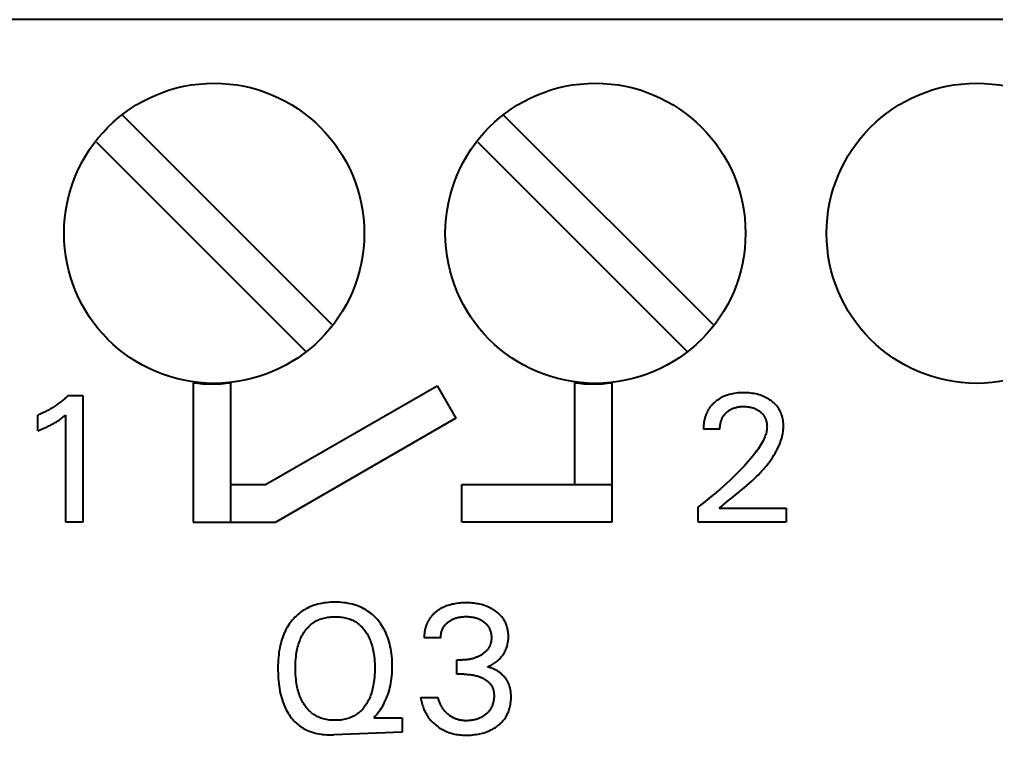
# Model space of a CAD drawing. Extents: x 0 to 420, y 0 to 297.
# Drawn here: x 145.85 to 158.85, y 155.84 to 165.61 of the extents above; entities that cross this region are included whole.
import ezdxf
from ezdxf.enums import TextEntityAlignment as Align

# ---------------------------------------------------------------- set-up
doc = ezdxf.new("R2010")
doc.units = 0
doc.header["$LTSCALE"] = 23.1
doc.layers.add('10000_FRONT', color=7, linetype='CONTINUOUS')
doc.layers.add('10100_DIM_FRONT', color=7, linetype='CONTINUOUS')
doc.dimstyles.get("Standard").update_dxf_attribs({"dimtxt": 2.5, "dimasz": 2.5, "dimexe": 1.25, "dimexo": 0.625, "dimtad": 1, "dimcen": 2.5, "dimazin": 3, "dimtfac": 1, "dimtmove": 0, "dimatfit": 3})

# ---------------------------------------------------------------- blocks, each defined once
blk = doc.blocks.new('*D0')
at = {"layer": '10100_DIM_FRONT', "color": 7, "linetype": 'CONTINUOUS'}
for p, q in [((134.592, 159.759), (134.592, 137.145)), ((178.892, 155.609), (178.892, 137.145)), ((134.592, 139.145), (156.742, 139.145)), ((178.892, 139.145), (156.742, 139.145))]:
    blk.add_line(p, q, dxfattribs=at)
for points in [[(138.092, 139.645), (134.592, 139.145), (138.092, 138.645)], [(175.392, 138.645), (178.892, 139.145), (175.392, 139.645)]]:
    blk.add_solid(points, dxfattribs=at)
blk.add_text('44.3', height=3.5, dxfattribs=at).set_placement((152.105, 140.02), (162.105, 140.02), align=Align.FIT)

msp = doc.modelspace()

# ---------------------------------------------------------------- linework, layer by layer
at = {"layer": '10000_FRONT', "color": 7, "linetype": 'CONTINUOUS'}
for p, q in [((177.892, 165.609), (144.392, 165.609)), ((150.009, 161.545), (147.224, 164.329)), ((155.089, 161.545), (152.304, 164.329)), ((146.874, 163.972), (149.659, 161.188)), ((151.954, 163.972), (154.739, 161.188)), ((148.162, 160.766), (148.162, 158.909)), ((148.662, 160.766), (148.662, 158.909)), ((149.128, 159.409), (151.412, 160.727)), ((151.412, 160.727), (151.662, 160.294)), ((153.242, 160.766), (153.242, 159.409)), ((153.742, 160.766), (153.742, 158.909)), ((146.499, 160.599), (146.487, 160.588)), ((146.499, 160.599), (146.692, 160.599)), ((146.692, 160.599), (146.692, 158.909)), ((155.284, 160.603), (155.263, 160.596)), ((155.305, 160.61), (155.284, 160.603)), ((155.327, 160.615), (155.305, 160.61)), ((155.349, 160.62), (155.327, 160.615)), ((155.373, 160.625), (155.349, 160.62)), ((155.397, 160.628), (155.373, 160.625)), ((155.422, 160.631), (155.397, 160.628)), ((155.446, 160.632), (155.422, 160.631)), ((155.471, 160.633), (155.446, 160.632)), ((155.495, 160.634), (155.471, 160.633)), ((155.519, 160.634), (155.495, 160.634)), ((155.543, 160.633), (155.519, 160.634)), ((155.567, 160.631), (155.543, 160.633)), ((155.591, 160.629), (155.567, 160.631)), ((155.615, 160.626), (155.591, 160.629)), ((155.638, 160.622), (155.615, 160.626)), ((155.659, 160.618), (155.638, 160.622)), ((155.681, 160.613), (155.659, 160.618)), ((155.701, 160.607), (155.681, 160.613)), ((155.722, 160.601), (155.701, 160.607)), ((155.742, 160.594), (155.722, 160.601)), ((146.348, 160.474), (146.335, 160.465)), ((146.361, 160.484), (146.348, 160.474)), ((146.374, 160.493), (146.361, 160.484)), ((146.387, 160.503), (146.374, 160.493)), ((146.4, 160.513), (146.387, 160.503)), ((146.413, 160.523), (146.4, 160.513)), ((146.426, 160.534), (146.413, 160.523)), ((146.438, 160.544), (146.426, 160.534)), ((146.451, 160.555), (146.438, 160.544)), ((146.463, 160.565), (146.451, 160.555)), ((146.475, 160.576), (146.463, 160.565)), ((146.487, 160.588), (146.475, 160.576)), ((155.074, 160.471), (155.069, 160.465)), ((155.08, 160.477), (155.074, 160.471)), ((155.086, 160.483), (155.08, 160.477)), ((155.092, 160.489), (155.086, 160.483)), ((155.097, 160.495), (155.092, 160.489)), ((155.103, 160.5), (155.097, 160.495)), ((155.109, 160.506), (155.103, 160.5)), ((155.116, 160.511), (155.109, 160.506)), ((155.132, 160.524), (155.116, 160.511)), ((155.149, 160.537), (155.132, 160.524)), ((155.167, 160.549), (155.149, 160.537)), ((155.185, 160.56), (155.167, 160.549)), ((155.203, 160.57), (155.185, 160.56)), ((155.222, 160.579), (155.203, 160.57)), ((155.242, 160.588), (155.222, 160.579)), ((155.263, 160.596), (155.242, 160.588)), ((155.762, 160.586), (155.742, 160.594)), ((155.781, 160.577), (155.762, 160.586)), ((155.799, 160.568), (155.781, 160.577)), ((155.817, 160.559), (155.799, 160.568)), ((155.834, 160.548), (155.817, 160.559)), ((155.851, 160.537), (155.834, 160.548)), ((155.867, 160.525), (155.851, 160.537)), ((155.882, 160.514), (155.867, 160.525)), ((155.896, 160.502), (155.882, 160.514)), ((155.909, 160.49), (155.896, 160.502)), ((155.922, 160.476), (155.909, 160.49)), ((155.935, 160.463), (155.922, 160.476)), ((146.107, 160.343), (146.092, 160.337)), ((146.092, 160.125), (146.092, 160.337)), ((146.122, 160.35), (146.107, 160.343)), ((146.137, 160.356), (146.122, 160.35)), ((146.151, 160.363), (146.137, 160.356)), ((146.166, 160.369), (146.151, 160.363)), ((146.181, 160.376), (146.166, 160.369)), ((146.195, 160.383), (146.181, 160.376)), ((146.21, 160.391), (146.195, 160.383)), ((146.224, 160.398), (146.21, 160.391)), ((146.239, 160.406), (146.224, 160.398)), ((146.253, 160.414), (146.239, 160.406)), ((146.267, 160.422), (146.253, 160.414)), ((146.28, 160.43), (146.267, 160.422)), ((146.294, 160.439), (146.28, 160.43)), ((146.308, 160.447), (146.294, 160.439)), ((146.321, 160.456), (146.308, 160.447)), ((146.335, 160.465), (146.321, 160.456)), ((154.995, 160.343), (154.992, 160.334)), ((154.998, 160.351), (154.995, 160.343)), ((155.002, 160.359), (154.998, 160.351)), ((155.005, 160.367), (155.002, 160.359)), ((155.009, 160.375), (155.005, 160.367)), ((155.013, 160.383), (155.009, 160.375)), ((155.017, 160.39), (155.013, 160.383)), ((155.021, 160.398), (155.017, 160.39)), ((155.025, 160.405), (155.021, 160.398)), ((155.03, 160.413), (155.025, 160.405)), ((155.034, 160.42), (155.03, 160.413)), ((155.039, 160.427), (155.034, 160.42)), ((155.044, 160.433), (155.039, 160.427)), ((155.048, 160.44), (155.044, 160.433)), ((155.053, 160.446), (155.048, 160.44)), ((155.058, 160.453), (155.053, 160.446)), ((155.064, 160.459), (155.058, 160.453)), ((155.069, 160.465), (155.064, 160.459)), ((155.234, 160.331), (155.239, 160.338)), ((155.239, 160.338), (155.245, 160.345)), ((155.245, 160.345), (155.25, 160.351)), ((155.25, 160.351), (155.256, 160.358)), ((155.256, 160.358), (155.262, 160.364)), ((155.262, 160.364), (155.268, 160.37)), ((155.268, 160.37), (155.275, 160.377)), ((155.275, 160.377), (155.283, 160.383)), ((155.283, 160.383), (155.29, 160.389)), ((155.29, 160.389), (155.298, 160.395)), ((155.298, 160.395), (155.306, 160.4)), ((155.306, 160.4), (155.315, 160.405)), ((155.315, 160.405), (155.323, 160.41)), ((155.323, 160.41), (155.332, 160.415)), ((155.332, 160.415), (155.341, 160.419)), ((155.341, 160.419), (155.35, 160.423)), ((155.35, 160.423), (155.359, 160.427)), ((155.359, 160.427), (155.369, 160.431)), ((155.369, 160.431), (155.378, 160.434)), ((155.378, 160.434), (155.388, 160.437)), ((155.388, 160.437), (155.398, 160.439)), ((155.398, 160.439), (155.407, 160.442)), ((155.407, 160.442), (155.418, 160.444)), ((155.418, 160.444), (155.429, 160.446)), ((155.429, 160.446), (155.44, 160.447)), ((155.44, 160.447), (155.451, 160.449)), ((155.451, 160.449), (155.462, 160.449)), ((155.462, 160.449), (155.473, 160.45)), ((155.473, 160.45), (155.484, 160.451)), ((155.484, 160.451), (155.495, 160.451)), ((155.495, 160.451), (155.508, 160.451)), ((155.508, 160.451), (155.52, 160.45)), ((155.52, 160.45), (155.532, 160.449)), ((155.532, 160.449), (155.544, 160.448)), ((155.544, 160.448), (155.557, 160.447)), ((155.557, 160.447), (155.569, 160.445)), ((155.569, 160.445), (155.581, 160.443)), ((155.581, 160.443), (155.59, 160.441)), ((155.59, 160.441), (155.6, 160.439)), ((155.6, 160.439), (155.609, 160.436)), ((155.609, 160.436), (155.618, 160.434)), ((155.618, 160.434), (155.628, 160.431)), ((155.628, 160.431), (155.637, 160.428)), ((155.637, 160.428), (155.646, 160.424)), ((155.646, 160.424), (155.655, 160.42)), ((155.655, 160.42), (155.663, 160.416)), ((155.663, 160.416), (155.671, 160.412)), ((155.671, 160.412), (155.679, 160.408)), ((155.679, 160.408), (155.687, 160.403)), ((155.687, 160.403), (155.695, 160.398)), ((155.695, 160.398), (155.702, 160.393)), ((155.702, 160.393), (155.71, 160.388)), ((155.71, 160.388), (155.717, 160.382)), ((155.717, 160.382), (155.723, 160.377)), ((155.723, 160.377), (155.73, 160.371)), ((155.73, 160.371), (155.736, 160.365)), ((155.736, 160.365), (155.742, 160.359)), ((155.742, 160.359), (155.747, 160.353)), ((155.747, 160.353), (155.753, 160.347)), ((155.753, 160.347), (155.758, 160.34)), ((155.758, 160.34), (155.763, 160.333)), ((155.946, 160.449), (155.935, 160.463)), ((155.957, 160.434), (155.946, 160.449)), ((155.967, 160.419), (155.957, 160.434)), ((155.976, 160.403), (155.967, 160.419)), ((155.985, 160.387), (155.976, 160.403)), ((155.992, 160.371), (155.985, 160.387)), ((155.999, 160.354), (155.992, 160.371)), ((156.006, 160.337), (155.999, 160.354)), ((156.011, 160.32), (156.006, 160.337)), ((146.271, 160.206), (146.286, 160.214)), ((146.286, 160.214), (146.299, 160.221)), ((146.299, 160.221), (146.312, 160.228)), ((146.312, 160.228), (146.324, 160.236)), ((146.324, 160.236), (146.337, 160.243)), ((146.337, 160.243), (146.349, 160.251)), ((146.349, 160.251), (146.361, 160.259)), ((146.361, 160.259), (146.372, 160.266)), ((146.372, 160.266), (146.383, 160.274)), ((146.383, 160.274), (146.393, 160.281)), ((146.393, 160.281), (146.405, 160.29)), ((146.405, 160.29), (146.416, 160.298)), ((146.416, 160.298), (146.427, 160.307)), ((146.427, 160.307), (146.446, 160.321)), ((146.446, 160.321), (146.464, 160.336)), ((146.464, 158.909), (146.464, 160.336)), ((151.662, 160.294), (149.262, 158.909)), ((154.964, 160.207), (154.963, 160.197)), ((154.965, 160.216), (154.964, 160.207)), ((154.966, 160.226), (154.965, 160.216)), ((154.967, 160.236), (154.966, 160.226)), ((154.969, 160.245), (154.967, 160.236)), ((154.97, 160.255), (154.969, 160.245)), ((154.972, 160.264), (154.97, 160.255)), ((154.974, 160.274), (154.972, 160.264)), ((154.976, 160.283), (154.974, 160.274)), ((154.979, 160.292), (154.976, 160.283)), ((154.981, 160.301), (154.979, 160.292)), ((154.983, 160.309), (154.981, 160.301)), ((154.986, 160.318), (154.983, 160.309)), ((154.989, 160.326), (154.986, 160.318)), ((154.992, 160.334), (154.989, 160.326)), ((155.185, 160.204), (155.187, 160.215)), ((155.187, 160.215), (155.189, 160.225)), ((155.189, 160.225), (155.192, 160.236)), ((155.192, 160.236), (155.194, 160.245)), ((155.194, 160.245), (155.196, 160.253)), ((155.196, 160.253), (155.199, 160.262)), ((155.199, 160.262), (155.202, 160.27)), ((155.202, 160.27), (155.205, 160.278)), ((155.205, 160.278), (155.208, 160.286)), ((155.208, 160.286), (155.212, 160.294)), ((155.212, 160.294), (155.216, 160.302)), ((155.216, 160.302), (155.22, 160.31)), ((155.22, 160.31), (155.225, 160.317)), ((155.225, 160.317), (155.229, 160.324)), ((155.229, 160.324), (155.234, 160.331)), ((155.763, 160.333), (155.768, 160.326)), ((155.768, 160.326), (155.772, 160.319)), ((155.772, 160.319), (155.776, 160.312)), ((155.776, 160.312), (155.78, 160.304)), ((155.78, 160.304), (155.784, 160.297)), ((155.784, 160.297), (155.787, 160.289)), ((155.787, 160.289), (155.79, 160.281)), ((155.79, 160.281), (155.793, 160.273)), ((155.793, 160.273), (155.796, 160.265)), ((155.796, 160.265), (155.798, 160.257)), ((155.798, 160.257), (155.801, 160.248)), ((155.801, 160.248), (155.803, 160.239)), ((155.803, 160.239), (155.804, 160.229)), ((155.804, 160.229), (155.806, 160.22)), ((155.806, 160.22), (155.807, 160.211)), ((155.807, 160.211), (155.808, 160.202)), ((156.016, 160.301), (156.011, 160.32)), ((156.02, 160.281), (156.016, 160.301)), ((156.024, 160.262), (156.02, 160.281)), ((156.026, 160.242), (156.024, 160.262)), ((156.028, 160.223), (156.026, 160.242)), ((156.029, 160.203), (156.028, 160.223)), ((146.092, 160.125), (146.113, 160.134)), ((146.113, 160.134), (146.134, 160.142)), ((146.134, 160.142), (146.154, 160.151)), ((146.154, 160.151), (146.175, 160.16)), ((146.175, 160.16), (146.196, 160.169)), ((146.196, 160.169), (146.211, 160.176)), ((146.211, 160.176), (146.226, 160.183)), ((146.226, 160.183), (146.241, 160.191)), ((146.241, 160.191), (146.256, 160.198)), ((146.256, 160.198), (146.271, 160.206)), ((154.962, 160.169), (154.961, 160.159)), ((154.961, 160.159), (154.961, 160.149)), ((155.182, 160.149), (154.961, 160.149)), ((154.963, 160.197), (154.962, 160.188)), ((154.962, 160.188), (154.962, 160.178)), ((154.962, 160.178), (154.962, 160.169)), ((155.182, 160.171), (155.183, 160.182)), ((155.182, 160.16), (155.182, 160.171)), ((155.182, 160.149), (155.182, 160.16)), ((155.183, 160.182), (155.184, 160.193)), ((155.184, 160.193), (155.185, 160.204)), ((155.791, 160.077), (155.786, 160.062)), ((155.796, 160.093), (155.791, 160.077)), ((155.8, 160.109), (155.796, 160.093)), ((155.803, 160.125), (155.8, 160.109)), ((155.806, 160.141), (155.803, 160.125)), ((155.808, 160.157), (155.806, 160.141)), ((155.808, 160.202), (155.808, 160.192)), ((155.808, 160.192), (155.809, 160.183)), ((155.809, 160.183), (155.808, 160.174)), ((155.808, 160.174), (155.808, 160.157)), ((156.015, 160.071), (156.02, 160.093)), ((156.02, 160.093), (156.024, 160.116)), ((156.024, 160.116), (156.026, 160.138)), ((156.026, 160.138), (156.028, 160.161)), ((156.028, 160.161), (156.029, 160.183)), ((156.029, 160.183), (156.029, 160.203)), ((155.731, 159.947), (155.718, 159.925)), ((155.744, 159.97), (155.731, 159.947)), ((155.756, 159.993), (155.744, 159.97)), ((155.767, 160.016), (155.756, 159.993)), ((155.774, 160.031), (155.767, 160.016)), ((155.78, 160.046), (155.774, 160.031)), ((155.786, 160.062), (155.78, 160.046)), ((155.973, 159.941), (155.982, 159.962)), ((155.982, 159.962), (155.99, 159.984)), ((155.99, 159.984), (155.997, 160.005)), ((155.997, 160.005), (156.004, 160.027)), ((156.004, 160.027), (156.01, 160.049)), ((156.01, 160.049), (156.015, 160.071)), ((155.644, 159.821), (155.616, 159.786)), ((155.659, 159.841), (155.644, 159.821)), ((155.674, 159.862), (155.659, 159.841)), ((155.689, 159.883), (155.674, 159.862)), ((155.704, 159.904), (155.689, 159.883)), ((155.718, 159.925), (155.704, 159.904)), ((155.9, 159.801), (155.917, 159.83)), ((155.917, 159.83), (155.933, 159.859)), ((155.933, 159.859), (155.944, 159.879)), ((155.944, 159.879), (155.954, 159.899)), ((155.954, 159.899), (155.964, 159.92)), ((155.964, 159.92), (155.973, 159.941)), ((155.558, 159.718), (155.529, 159.685)), ((155.587, 159.752), (155.558, 159.718)), ((155.616, 159.786), (155.587, 159.752)), ((155.804, 159.666), (155.825, 159.692)), ((155.825, 159.692), (155.845, 159.718)), ((155.845, 159.718), (155.864, 159.745)), ((155.864, 159.745), (155.882, 159.773)), ((155.882, 159.773), (155.9, 159.801)), ((155.437, 159.588), (155.396, 159.547)), ((155.468, 159.62), (155.437, 159.588)), ((155.499, 159.652), (155.468, 159.62)), ((155.529, 159.685), (155.499, 159.652)), ((155.694, 159.542), (155.717, 159.566)), ((155.717, 159.566), (155.739, 159.591)), ((155.739, 159.591), (155.762, 159.615)), ((155.762, 159.615), (155.783, 159.64)), ((155.783, 159.64), (155.804, 159.666)), ((155.312, 159.465), (155.269, 159.425)), ((155.354, 159.506), (155.312, 159.465)), ((155.396, 159.547), (155.354, 159.506)), ((155.539, 159.398), (155.575, 159.43)), ((155.575, 159.43), (155.611, 159.462)), ((155.611, 159.462), (155.647, 159.496)), ((155.647, 159.496), (155.67, 159.519)), ((155.67, 159.519), (155.694, 159.542)), ((148.662, 159.409), (149.128, 159.409)), ((151.742, 158.909), (151.742, 159.409)), ((151.742, 159.409), (153.742, 159.409)), ((155.133, 159.306), (155.087, 159.267)), ((155.179, 159.345), (155.133, 159.306)), ((155.224, 159.385), (155.179, 159.345)), ((155.269, 159.425), (155.224, 159.385)), ((155.39, 159.274), (155.428, 159.304)), ((155.428, 159.304), (155.465, 159.335)), ((155.465, 159.335), (155.502, 159.366)), ((155.502, 159.366), (155.539, 159.398)), ((154.99, 159.188), (154.941, 159.15)), ((155.039, 159.227), (154.99, 159.188)), ((155.087, 159.267), (155.039, 159.227)), ((155.241, 159.154), (155.278, 159.184)), ((155.278, 159.184), (155.353, 159.244)), ((155.353, 159.244), (155.39, 159.274)), ((154.941, 159.15), (154.892, 159.112)), ((154.892, 158.909), (154.892, 159.112)), ((155.169, 159.094), (155.205, 159.124)), ((155.169, 159.094), (156.064, 159.094)), ((155.205, 159.124), (155.241, 159.154)), ((156.064, 159.094), (156.064, 158.909)), ((146.692, 158.909), (146.464, 158.909)), ((148.162, 158.909), (149.262, 158.909)), ((153.742, 158.909), (151.742, 158.909)), ((156.064, 158.909), (154.892, 158.909)), ((149.645, 157.742), (149.625, 157.73)), ((149.666, 157.754), (149.645, 157.742)), ((149.687, 157.765), (149.666, 157.754)), ((149.708, 157.775), (149.687, 157.765)), ((149.729, 157.784), (149.708, 157.775)), ((149.751, 157.793), (149.729, 157.784)), ((149.774, 157.801), (149.751, 157.793)), ((149.796, 157.808), (149.774, 157.801)), ((149.819, 157.814), (149.796, 157.808)), ((149.847, 157.821), (149.819, 157.814)), ((149.876, 157.827), (149.847, 157.821)), ((149.906, 157.832), (149.876, 157.827)), ((149.935, 157.836), (149.906, 157.832)), ((149.964, 157.839), (149.935, 157.836)), ((149.994, 157.841), (149.964, 157.839)), ((150.023, 157.842), (149.994, 157.841)), ((150.053, 157.842), (150.023, 157.842)), ((150.082, 157.842), (150.053, 157.842)), ((150.112, 157.841), (150.082, 157.842)), ((150.141, 157.839), (150.112, 157.841)), ((150.17, 157.836), (150.141, 157.839)), ((150.199, 157.832), (150.17, 157.836)), ((150.228, 157.827), (150.199, 157.832)), ((150.256, 157.822), (150.228, 157.827)), ((150.285, 157.815), (150.256, 157.822)), ((150.307, 157.809), (150.285, 157.815)), ((150.33, 157.802), (150.307, 157.809)), ((150.352, 157.794), (150.33, 157.802)), ((150.373, 157.786), (150.352, 157.794)), ((150.395, 157.777), (150.373, 157.786)), ((150.416, 157.767), (150.395, 157.777)), ((150.437, 157.756), (150.416, 157.767)), ((150.457, 157.745), (150.437, 157.756)), ((150.477, 157.733), (150.457, 157.745)), ((151.437, 157.741), (151.428, 157.735)), ((151.446, 157.747), (151.437, 157.741)), ((151.455, 157.752), (151.446, 157.747)), ((151.464, 157.757), (151.455, 157.752)), ((151.473, 157.762), (151.464, 157.757)), ((151.482, 157.767), (151.473, 157.762)), ((151.492, 157.772), (151.482, 157.767)), ((151.501, 157.776), (151.492, 157.772)), ((151.511, 157.78), (151.501, 157.776)), ((151.521, 157.785), (151.511, 157.78)), ((151.539, 157.792), (151.521, 157.785)), ((151.557, 157.798), (151.539, 157.792)), ((151.575, 157.804), (151.557, 157.798)), ((151.594, 157.809), (151.575, 157.804)), ((151.613, 157.814), (151.594, 157.809)), ((151.632, 157.818), (151.613, 157.814)), ((151.651, 157.822), (151.632, 157.818)), ((151.672, 157.825), (151.651, 157.822)), ((151.693, 157.828), (151.672, 157.825)), ((151.715, 157.83), (151.693, 157.828)), ((151.736, 157.832), (151.715, 157.83)), ((151.758, 157.833), (151.736, 157.832)), ((151.78, 157.834), (151.758, 157.833)), ((151.801, 157.834), (151.78, 157.834)), ((151.822, 157.834), (151.801, 157.834)), ((151.843, 157.833), (151.822, 157.834)), ((151.864, 157.832), (151.843, 157.833)), ((151.885, 157.83), (151.864, 157.832)), ((151.905, 157.828), (151.885, 157.83)), ((151.926, 157.825), (151.905, 157.828)), ((151.947, 157.822), (151.926, 157.825)), ((151.965, 157.819), (151.947, 157.822)), ((151.984, 157.815), (151.965, 157.819)), ((152.003, 157.81), (151.984, 157.815)), ((152.021, 157.805), (152.003, 157.81)), ((152.039, 157.8), (152.021, 157.805)), ((152.057, 157.793), (152.039, 157.8)), ((152.075, 157.787), (152.057, 157.793)), ((152.091, 157.78), (152.075, 157.787)), ((152.108, 157.772), (152.091, 157.78)), ((152.124, 157.765), (152.108, 157.772)), ((152.14, 157.756), (152.124, 157.765)), ((152.155, 157.747), (152.14, 157.756)), ((152.171, 157.738), (152.155, 157.747)), ((152.186, 157.728), (152.171, 157.738)), ((149.487, 157.607), (149.472, 157.589)), ((149.502, 157.625), (149.487, 157.607)), ((149.518, 157.642), (149.502, 157.625)), ((149.535, 157.658), (149.518, 157.642)), ((149.552, 157.674), (149.535, 157.658)), ((149.569, 157.689), (149.552, 157.674)), ((149.587, 157.703), (149.569, 157.689)), ((149.606, 157.717), (149.587, 157.703)), ((149.625, 157.73), (149.606, 157.717)), ((149.819, 157.601), (149.835, 157.608)), ((149.835, 157.608), (149.851, 157.614)), ((149.851, 157.614), (149.867, 157.621)), ((149.867, 157.621), (149.883, 157.626)), ((149.883, 157.626), (149.902, 157.631)), ((149.902, 157.631), (149.92, 157.636)), ((149.92, 157.636), (149.939, 157.64)), ((149.939, 157.64), (149.958, 157.643)), ((149.958, 157.643), (149.977, 157.645)), ((149.977, 157.645), (149.996, 157.647)), ((149.996, 157.647), (150.015, 157.648)), ((150.015, 157.648), (150.034, 157.649)), ((150.034, 157.649), (150.053, 157.649)), ((150.053, 157.649), (150.072, 157.649)), ((150.072, 157.649), (150.091, 157.648)), ((150.091, 157.648), (150.111, 157.647)), ((150.111, 157.647), (150.13, 157.645)), ((150.13, 157.645), (150.149, 157.643)), ((150.149, 157.643), (150.168, 157.64)), ((150.168, 157.64), (150.186, 157.636)), ((150.186, 157.636), (150.205, 157.631)), ((150.205, 157.631), (150.223, 157.626)), ((150.223, 157.626), (150.24, 157.621)), ((150.24, 157.621), (150.256, 157.614)), ((150.256, 157.614), (150.272, 157.608)), ((150.272, 157.608), (150.288, 157.601)), ((150.496, 157.72), (150.477, 157.733)), ((150.515, 157.707), (150.496, 157.72)), ((150.533, 157.693), (150.515, 157.707)), ((150.55, 157.678), (150.533, 157.693)), ((150.567, 157.663), (150.55, 157.678)), ((150.584, 157.647), (150.567, 157.663)), ((150.6, 157.631), (150.584, 157.647)), ((150.615, 157.614), (150.6, 157.631)), ((150.63, 157.596), (150.615, 157.614)), ((151.306, 157.613), (151.301, 157.605)), ((151.311, 157.62), (151.306, 157.613)), ((151.316, 157.628), (151.311, 157.62)), ((151.322, 157.636), (151.316, 157.628)), ((151.328, 157.644), (151.322, 157.636)), ((151.334, 157.651), (151.328, 157.644)), ((151.34, 157.658), (151.334, 157.651)), ((151.347, 157.665), (151.34, 157.658)), ((151.353, 157.672), (151.347, 157.665)), ((151.36, 157.679), (151.353, 157.672)), ((151.367, 157.686), (151.36, 157.679)), ((151.374, 157.693), (151.367, 157.686)), ((151.381, 157.699), (151.374, 157.693)), ((151.388, 157.705), (151.381, 157.699)), ((151.396, 157.711), (151.388, 157.705)), ((151.403, 157.717), (151.396, 157.711)), ((151.411, 157.723), (151.403, 157.717)), ((151.419, 157.729), (151.411, 157.723)), ((151.428, 157.735), (151.419, 157.729)), ((151.602, 157.605), (151.612, 157.61)), ((151.612, 157.61), (151.622, 157.615)), ((151.622, 157.615), (151.632, 157.62)), ((151.632, 157.62), (151.643, 157.624)), ((151.643, 157.624), (151.654, 157.628)), ((151.654, 157.628), (151.665, 157.632)), ((151.665, 157.632), (151.676, 157.635)), ((151.676, 157.635), (151.687, 157.638)), ((151.687, 157.638), (151.699, 157.641)), ((151.699, 157.641), (151.71, 157.643)), ((151.71, 157.643), (151.723, 157.645)), ((151.723, 157.645), (151.735, 157.647)), ((151.735, 157.647), (151.748, 157.648)), ((151.748, 157.648), (151.761, 157.649)), ((151.761, 157.649), (151.773, 157.65)), ((151.773, 157.65), (151.786, 157.651)), ((151.786, 157.651), (151.799, 157.651)), ((151.799, 157.651), (151.812, 157.651)), ((151.812, 157.651), (151.825, 157.65)), ((151.825, 157.65), (151.838, 157.649)), ((151.838, 157.649), (151.851, 157.648)), ((151.851, 157.648), (151.864, 157.647)), ((151.864, 157.647), (151.876, 157.645)), ((151.876, 157.645), (151.889, 157.643)), ((151.889, 157.643), (151.901, 157.641)), ((151.901, 157.641), (151.912, 157.638)), ((151.912, 157.638), (151.924, 157.635)), ((151.924, 157.635), (151.935, 157.632)), ((151.935, 157.632), (151.946, 157.628)), ((151.946, 157.628), (151.957, 157.624)), ((151.957, 157.624), (151.968, 157.62)), ((151.968, 157.62), (151.977, 157.616)), ((151.977, 157.616), (151.986, 157.611)), ((151.986, 157.611), (151.994, 157.607)), ((151.994, 157.607), (152.003, 157.602)), ((152.198, 157.719), (152.186, 157.728)), ((152.21, 157.71), (152.198, 157.719)), ((152.221, 157.7), (152.21, 157.71)), ((152.233, 157.69), (152.221, 157.7)), ((152.244, 157.68), (152.233, 157.69)), ((152.255, 157.669), (152.244, 157.68)), ((152.265, 157.658), (152.255, 157.669)), ((152.275, 157.647), (152.265, 157.658)), ((152.284, 157.635), (152.275, 157.647)), ((152.292, 157.624), (152.284, 157.635)), ((152.3, 157.612), (152.292, 157.624)), ((152.308, 157.599), (152.3, 157.612)), ((149.404, 157.486), (149.393, 157.464)), ((149.416, 157.507), (149.404, 157.486)), ((149.429, 157.528), (149.416, 157.507)), ((149.443, 157.549), (149.429, 157.528)), ((149.457, 157.569), (149.443, 157.549)), ((149.472, 157.589), (149.457, 157.569)), ((149.659, 157.467), (149.67, 157.481)), ((149.67, 157.481), (149.681, 157.494)), ((149.681, 157.494), (149.693, 157.507)), ((149.693, 157.507), (149.705, 157.52)), ((149.705, 157.52), (149.718, 157.532)), ((149.718, 157.532), (149.731, 157.544)), ((149.731, 157.544), (149.745, 157.555)), ((149.745, 157.555), (149.759, 157.566)), ((149.759, 157.566), (149.773, 157.575)), ((149.773, 157.575), (149.788, 157.584)), ((149.788, 157.584), (149.803, 157.593)), ((149.803, 157.593), (149.819, 157.601)), ((150.288, 157.601), (150.304, 157.593)), ((150.304, 157.593), (150.319, 157.584)), ((150.319, 157.584), (150.334, 157.575)), ((150.334, 157.575), (150.348, 157.566)), ((150.348, 157.566), (150.362, 157.555)), ((150.362, 157.555), (150.376, 157.544)), ((150.376, 157.544), (150.389, 157.532)), ((150.389, 157.532), (150.402, 157.52)), ((150.402, 157.52), (150.414, 157.508)), ((150.414, 157.508), (150.426, 157.494)), ((150.426, 157.494), (150.438, 157.481)), ((150.438, 157.481), (150.448, 157.467)), ((150.645, 157.577), (150.63, 157.596)), ((150.66, 157.557), (150.645, 157.577)), ((150.674, 157.537), (150.66, 157.557)), ((150.687, 157.516), (150.674, 157.537)), ((150.7, 157.494), (150.687, 157.516)), ((150.712, 157.473), (150.7, 157.494)), ((151.253, 157.481), (151.25, 157.472)), ((151.255, 157.491), (151.253, 157.481)), ((151.257, 157.5), (151.255, 157.491)), ((151.26, 157.509), (151.257, 157.5)), ((151.263, 157.518), (151.26, 157.509)), ((151.266, 157.527), (151.263, 157.518)), ((151.269, 157.536), (151.266, 157.527)), ((151.272, 157.545), (151.269, 157.536)), ((151.276, 157.554), (151.272, 157.545)), ((151.279, 157.563), (151.276, 157.554)), ((151.283, 157.571), (151.279, 157.563)), ((151.287, 157.58), (151.283, 157.571)), ((151.292, 157.588), (151.287, 157.58)), ((151.296, 157.596), (151.292, 157.588)), ((151.301, 157.605), (151.296, 157.596)), ((151.479, 157.468), (151.482, 157.476)), ((151.482, 157.476), (151.485, 157.484)), ((151.485, 157.484), (151.489, 157.492)), ((151.489, 157.492), (151.493, 157.5)), ((151.493, 157.5), (151.498, 157.508)), ((151.498, 157.508), (151.503, 157.515)), ((151.503, 157.515), (151.508, 157.523)), ((151.508, 157.523), (151.513, 157.53)), ((151.513, 157.53), (151.519, 157.537)), ((151.519, 157.537), (151.525, 157.544)), ((151.525, 157.544), (151.531, 157.551)), ((151.531, 157.551), (151.537, 157.557)), ((151.537, 157.557), (151.544, 157.563)), ((151.544, 157.563), (151.551, 157.569)), ((151.551, 157.569), (151.558, 157.575)), ((151.558, 157.575), (151.565, 157.581)), ((151.565, 157.581), (151.574, 157.587)), ((151.574, 157.587), (151.583, 157.594)), ((151.583, 157.594), (151.593, 157.599)), ((151.593, 157.599), (151.602, 157.605)), ((152.003, 157.602), (152.011, 157.597)), ((152.011, 157.597), (152.019, 157.592)), ((152.019, 157.592), (152.027, 157.587)), ((152.027, 157.587), (152.035, 157.581)), ((152.035, 157.581), (152.042, 157.575)), ((152.042, 157.575), (152.049, 157.569)), ((152.049, 157.569), (152.056, 157.563)), ((152.056, 157.563), (152.062, 157.557)), ((152.062, 157.557), (152.068, 157.551)), ((152.068, 157.551), (152.075, 157.544)), ((152.075, 157.544), (152.08, 157.537)), ((152.08, 157.537), (152.086, 157.53)), ((152.086, 157.53), (152.091, 157.523)), ((152.091, 157.523), (152.096, 157.516)), ((152.096, 157.516), (152.101, 157.508)), ((152.101, 157.508), (152.105, 157.5)), ((152.105, 157.5), (152.109, 157.492)), ((152.109, 157.492), (152.113, 157.484)), ((152.113, 157.484), (152.116, 157.476)), ((152.116, 157.476), (152.119, 157.468)), ((152.315, 157.587), (152.308, 157.599)), ((152.322, 157.574), (152.315, 157.587)), ((152.328, 157.561), (152.322, 157.574)), ((152.333, 157.548), (152.328, 157.561)), ((152.338, 157.535), (152.333, 157.548)), ((152.343, 157.521), (152.338, 157.535)), ((152.347, 157.506), (152.343, 157.521)), ((152.351, 157.492), (152.347, 157.506)), ((152.354, 157.477), (152.351, 157.492)), ((152.357, 157.462), (152.354, 157.477)), ((149.352, 157.368), (149.344, 157.343)), ((149.362, 157.394), (149.352, 157.368)), ((149.372, 157.419), (149.362, 157.394)), ((149.382, 157.441), (149.372, 157.419)), ((149.393, 157.464), (149.382, 157.441)), ((149.59, 157.345), (149.598, 157.364)), ((149.598, 157.364), (149.608, 157.383)), ((149.608, 157.383), (149.617, 157.402)), ((149.617, 157.402), (149.628, 157.42)), ((149.628, 157.42), (149.639, 157.437)), ((149.639, 157.437), (149.648, 157.452)), ((149.648, 157.452), (149.659, 157.467)), ((150.448, 157.467), (150.459, 157.452)), ((150.459, 157.452), (150.469, 157.437)), ((150.469, 157.437), (150.48, 157.42)), ((150.48, 157.42), (150.49, 157.402)), ((150.49, 157.402), (150.5, 157.383)), ((150.5, 157.383), (150.509, 157.364)), ((150.509, 157.364), (150.517, 157.345)), ((150.723, 157.45), (150.712, 157.473)), ((150.733, 157.428), (150.723, 157.45)), ((150.745, 157.4), (150.733, 157.428)), ((150.756, 157.371), (150.745, 157.4)), ((150.766, 157.343), (150.756, 157.371)), ((151.242, 157.405), (151.241, 157.395)), ((151.241, 157.395), (151.241, 157.385)), ((151.241, 157.385), (151.241, 157.376)), ((151.241, 157.376), (151.241, 157.366)), ((151.461, 157.366), (151.241, 157.366)), ((151.243, 157.424), (151.242, 157.414)), ((151.242, 157.414), (151.242, 157.405)), ((151.244, 157.433), (151.243, 157.424)), ((151.246, 157.443), (151.244, 157.433)), ((151.247, 157.453), (151.246, 157.443)), ((151.249, 157.462), (151.247, 157.453)), ((151.25, 157.472), (151.249, 157.462)), ((151.461, 157.376), (151.462, 157.385)), ((151.461, 157.366), (151.461, 157.376)), ((151.462, 157.395), (151.463, 157.404)), ((151.462, 157.385), (151.462, 157.395)), ((151.463, 157.404), (151.465, 157.414)), ((151.465, 157.414), (151.466, 157.423)), ((151.466, 157.423), (151.468, 157.433)), ((151.468, 157.433), (151.47, 157.442)), ((151.47, 157.442), (151.473, 157.451)), ((151.473, 157.451), (151.476, 157.46)), ((151.476, 157.46), (151.479, 157.468)), ((152.119, 157.468), (152.122, 157.459)), ((152.122, 157.459), (152.125, 157.451)), ((152.125, 157.451), (152.127, 157.441)), ((152.127, 157.441), (152.13, 157.432)), ((152.13, 157.432), (152.131, 157.422)), ((152.131, 157.422), (152.133, 157.413)), ((152.133, 157.413), (152.134, 157.403)), ((152.134, 157.403), (152.135, 157.393)), ((152.135, 157.393), (152.136, 157.383)), ((152.136, 157.349), (152.135, 157.342)), ((152.136, 157.383), (152.136, 157.374)), ((152.136, 157.374), (152.136, 157.364)), ((152.136, 157.364), (152.136, 157.357)), ((152.136, 157.357), (152.136, 157.349)), ((152.359, 157.447), (152.357, 157.462)), ((152.361, 157.431), (152.359, 157.447)), ((152.36, 157.337), (152.362, 157.353)), ((152.362, 157.416), (152.361, 157.431)), ((152.362, 157.401), (152.362, 157.416)), ((152.363, 157.386), (152.362, 157.401)), ((152.362, 157.369), (152.363, 157.386)), ((152.362, 157.353), (152.362, 157.369)), ((149.317, 157.238), (149.312, 157.212)), ((149.322, 157.265), (149.317, 157.238)), ((149.329, 157.291), (149.322, 157.265)), ((149.336, 157.317), (149.329, 157.291)), ((149.344, 157.343), (149.336, 157.317)), ((149.545, 157.195), (149.55, 157.218)), ((149.55, 157.218), (149.555, 157.24)), ((149.555, 157.24), (149.561, 157.262)), ((149.561, 157.262), (149.568, 157.284)), ((149.568, 157.284), (149.575, 157.306)), ((149.575, 157.306), (149.582, 157.326)), ((149.582, 157.326), (149.59, 157.345)), ((150.517, 157.345), (150.525, 157.326)), ((150.525, 157.326), (150.532, 157.306)), ((150.532, 157.306), (150.54, 157.284)), ((150.54, 157.284), (150.546, 157.262)), ((150.546, 157.262), (150.552, 157.24)), ((150.552, 157.24), (150.558, 157.218)), ((150.558, 157.218), (150.563, 157.195)), ((150.774, 157.313), (150.766, 157.343)), ((150.782, 157.284), (150.774, 157.313)), ((150.789, 157.254), (150.782, 157.284)), ((150.795, 157.224), (150.789, 157.254)), ((150.801, 157.191), (150.795, 157.224)), ((152.088, 157.216), (152.083, 157.21)), ((152.092, 157.222), (152.088, 157.216)), ((152.096, 157.228), (152.092, 157.222)), ((152.1, 157.234), (152.096, 157.228)), ((152.104, 157.24), (152.1, 157.234)), ((152.107, 157.246), (152.104, 157.24)), ((152.111, 157.252), (152.107, 157.246)), ((152.114, 157.259), (152.111, 157.252)), ((152.117, 157.265), (152.114, 157.259)), ((152.119, 157.272), (152.117, 157.265)), ((152.122, 157.278), (152.119, 157.272)), ((152.124, 157.285), (152.122, 157.278)), ((152.126, 157.292), (152.124, 157.285)), ((152.128, 157.299), (152.126, 157.292)), ((152.13, 157.306), (152.128, 157.299)), ((152.131, 157.313), (152.13, 157.306)), ((152.133, 157.32), (152.131, 157.313)), ((152.134, 157.328), (152.133, 157.32)), ((152.135, 157.342), (152.134, 157.335)), ((152.134, 157.335), (152.134, 157.328)), ((152.33, 157.214), (152.336, 157.228)), ((152.336, 157.228), (152.341, 157.242)), ((152.341, 157.242), (152.345, 157.257)), ((152.345, 157.257), (152.35, 157.273)), ((152.35, 157.273), (152.353, 157.289)), ((152.353, 157.289), (152.356, 157.305)), ((152.356, 157.305), (152.359, 157.321)), ((152.359, 157.321), (152.36, 157.337)), ((149.298, 157.108), (149.295, 157.073)), ((149.302, 157.143), (149.298, 157.108)), ((149.306, 157.177), (149.302, 157.143)), ((149.312, 157.212), (149.306, 157.177)), ((149.527, 157.058), (149.53, 157.089)), ((149.53, 157.089), (149.533, 157.119)), ((149.533, 157.119), (149.537, 157.149)), ((149.537, 157.149), (149.541, 157.172)), ((149.541, 157.172), (149.545, 157.195)), ((150.563, 157.195), (150.567, 157.172)), ((150.567, 157.172), (150.57, 157.149)), ((150.57, 157.149), (150.575, 157.119)), ((150.575, 157.119), (150.578, 157.089)), ((150.578, 157.089), (150.58, 157.058)), ((150.806, 157.157), (150.801, 157.191)), ((150.809, 157.123), (150.806, 157.157)), ((150.812, 157.088), (150.809, 157.123)), ((150.814, 157.054), (150.812, 157.088)), ((151.873, 157.086), (151.863, 157.084)), ((151.882, 157.089), (151.873, 157.086)), ((151.892, 157.091), (151.882, 157.089)), ((151.901, 157.094), (151.892, 157.091)), ((151.911, 157.097), (151.901, 157.094)), ((151.92, 157.101), (151.911, 157.097)), ((151.929, 157.104), (151.92, 157.101)), ((151.938, 157.108), (151.929, 157.104)), ((151.947, 157.111), (151.938, 157.108)), ((151.956, 157.115), (151.947, 157.111)), ((151.965, 157.12), (151.956, 157.115)), ((151.974, 157.124), (151.965, 157.12)), ((151.982, 157.129), (151.974, 157.124)), ((151.991, 157.133), (151.982, 157.129)), ((151.999, 157.138), (151.991, 157.133)), ((152.007, 157.143), (151.999, 157.138)), ((152.014, 157.148), (152.007, 157.143)), ((152.02, 157.152), (152.014, 157.148)), ((152.027, 157.157), (152.02, 157.152)), ((152.033, 157.162), (152.027, 157.157)), ((152.039, 157.167), (152.033, 157.162)), ((152.045, 157.172), (152.039, 157.167)), ((152.051, 157.177), (152.045, 157.172)), ((152.057, 157.182), (152.051, 157.177)), ((152.063, 157.188), (152.057, 157.182)), ((152.068, 157.193), (152.063, 157.188)), ((152.074, 157.199), (152.068, 157.193)), ((152.079, 157.205), (152.074, 157.199)), ((152.083, 157.21), (152.079, 157.205)), ((152.243, 157.085), (152.254, 157.097)), ((152.254, 157.097), (152.264, 157.108)), ((152.264, 157.108), (152.275, 157.121)), ((152.275, 157.121), (152.284, 157.133)), ((152.284, 157.133), (152.294, 157.146)), ((152.294, 157.146), (152.302, 157.159)), ((152.302, 157.159), (152.31, 157.172)), ((152.31, 157.172), (152.317, 157.186)), ((152.317, 157.186), (152.324, 157.2)), ((152.324, 157.2), (152.33, 157.214)), ((149.293, 157.039), (149.292, 157.004)), ((149.292, 157.004), (149.292, 156.969)), ((149.292, 156.969), (149.292, 156.933)), ((149.295, 157.073), (149.293, 157.039)), ((149.524, 156.997), (149.525, 157.028)), ((149.524, 156.966), (149.524, 156.997)), ((149.524, 156.935), (149.524, 156.966)), ((149.525, 157.028), (149.527, 157.058)), ((150.58, 157.058), (150.582, 157.028)), ((150.582, 157.028), (150.583, 156.997)), ((150.583, 156.997), (150.583, 156.966)), ((150.583, 156.966), (150.583, 156.935)), ((150.815, 157.02), (150.814, 157.054)), ((150.816, 156.986), (150.815, 157.02)), ((150.815, 156.954), (150.816, 156.986)), ((151.675, 156.882), (151.675, 157.072)), ((151.675, 157.072), (151.751, 157.072)), ((151.761, 157.072), (151.751, 157.072)), ((151.771, 157.073), (151.761, 157.072)), ((151.782, 157.073), (151.771, 157.073)), ((151.792, 157.074), (151.782, 157.073)), ((151.803, 157.075), (151.792, 157.074)), ((151.813, 157.076), (151.803, 157.075)), ((151.823, 157.077), (151.813, 157.076)), ((151.834, 157.079), (151.823, 157.077)), ((151.844, 157.08), (151.834, 157.079)), ((151.854, 157.082), (151.844, 157.08)), ((151.863, 157.084), (151.854, 157.082)), ((152.083, 156.978), (152.098, 156.985)), ((152.091, 156.977), (152.083, 156.978)), ((152.099, 156.975), (152.091, 156.977)), ((152.098, 156.985), (152.113, 156.992)), ((152.107, 156.973), (152.099, 156.975)), ((152.116, 156.97), (152.107, 156.973)), ((152.113, 156.992), (152.127, 157)), ((152.124, 156.968), (152.116, 156.97)), ((152.132, 156.965), (152.124, 156.968)), ((152.127, 157), (152.141, 157.007)), ((152.14, 156.963), (152.132, 156.965)), ((152.148, 156.96), (152.14, 156.963)), ((152.141, 157.007), (152.155, 157.016)), ((152.155, 156.957), (152.148, 156.96)), ((152.155, 157.016), (152.168, 157.024)), ((152.163, 156.953), (152.155, 156.957)), ((152.168, 157.024), (152.182, 157.034)), ((152.182, 157.034), (152.195, 157.043)), ((152.195, 157.043), (152.207, 157.053)), ((152.207, 157.053), (152.219, 157.063)), ((152.219, 157.063), (152.231, 157.074)), ((152.231, 157.074), (152.243, 157.085)), ((149.292, 156.933), (149.293, 156.898)), ((149.293, 156.898), (149.294, 156.863)), ((149.294, 156.863), (149.296, 156.828)), ((149.296, 156.828), (149.3, 156.793)), ((149.525, 156.904), (149.524, 156.935)), ((149.527, 156.873), (149.525, 156.904)), ((149.529, 156.842), (149.527, 156.873)), ((149.533, 156.811), (149.529, 156.842)), ((150.578, 156.842), (150.575, 156.811)), ((150.58, 156.873), (150.578, 156.842)), ((150.582, 156.904), (150.58, 156.873)), ((150.583, 156.935), (150.582, 156.904)), ((150.802, 156.794), (150.806, 156.826)), ((150.806, 156.826), (150.81, 156.858)), ((150.81, 156.858), (150.812, 156.89)), ((150.812, 156.89), (150.814, 156.922)), ((150.814, 156.922), (150.815, 156.954)), ((151.767, 156.882), (151.675, 156.882)), ((151.767, 156.882), (151.784, 156.882)), ((151.784, 156.882), (151.801, 156.881)), ((151.801, 156.881), (151.818, 156.88)), ((151.818, 156.88), (151.835, 156.879)), ((151.835, 156.879), (151.851, 156.877)), ((151.851, 156.877), (151.868, 156.875)), ((151.868, 156.875), (151.881, 156.873)), ((151.881, 156.873), (151.894, 156.871)), ((151.894, 156.871), (151.907, 156.869)), ((151.907, 156.869), (151.92, 156.866)), ((151.92, 156.866), (151.932, 156.863)), ((151.932, 156.863), (151.945, 156.859)), ((151.945, 156.859), (151.958, 156.855)), ((151.958, 156.855), (151.969, 156.851)), ((151.969, 156.851), (151.981, 156.847)), ((151.981, 156.847), (151.992, 156.843)), ((151.992, 156.843), (152.003, 156.838)), ((152.003, 156.838), (152.014, 156.833)), ((152.014, 156.833), (152.025, 156.828)), ((152.025, 156.828), (152.036, 156.822)), ((152.171, 156.95), (152.163, 156.953)), ((152.179, 156.946), (152.171, 156.95)), ((152.186, 156.942), (152.179, 156.946)), ((152.194, 156.938), (152.186, 156.942)), ((152.202, 156.934), (152.194, 156.938)), ((152.209, 156.93), (152.202, 156.934)), ((152.216, 156.926), (152.209, 156.93)), ((152.224, 156.921), (152.216, 156.926)), ((152.231, 156.916), (152.224, 156.921)), ((152.238, 156.911), (152.231, 156.916)), ((152.245, 156.906), (152.238, 156.911)), ((152.252, 156.901), (152.245, 156.906)), ((152.259, 156.896), (152.252, 156.901)), ((152.265, 156.891), (152.259, 156.896)), ((152.271, 156.885), (152.265, 156.891)), ((152.277, 156.88), (152.271, 156.885)), ((152.283, 156.875), (152.277, 156.88)), ((152.289, 156.869), (152.283, 156.875)), ((152.295, 156.863), (152.289, 156.869)), ((152.3, 156.857), (152.295, 156.863)), ((152.306, 156.851), (152.3, 156.857)), ((152.311, 156.845), (152.306, 156.851)), ((152.317, 156.839), (152.311, 156.845)), ((152.322, 156.833), (152.317, 156.839)), ((152.327, 156.826), (152.322, 156.833)), ((152.331, 156.82), (152.327, 156.826)), ((149.3, 156.793), (149.303, 156.758)), ((149.303, 156.758), (149.308, 156.723)), ((149.308, 156.723), (149.313, 156.692)), ((149.537, 156.78), (149.533, 156.811)), ((149.54, 156.757), (149.537, 156.78)), ((149.544, 156.734), (149.54, 156.757)), ((149.549, 156.711), (149.544, 156.734)), ((149.554, 156.688), (149.549, 156.711)), ((150.558, 156.71), (150.553, 156.688)), ((150.563, 156.733), (150.558, 156.71)), ((150.567, 156.757), (150.563, 156.733)), ((150.571, 156.78), (150.567, 156.757)), ((150.575, 156.811), (150.571, 156.78)), ((150.777, 156.674), (150.784, 156.703)), ((150.784, 156.703), (150.79, 156.731)), ((150.79, 156.731), (150.797, 156.763)), ((150.797, 156.763), (150.802, 156.794)), ((152.036, 156.822), (152.044, 156.817)), ((152.044, 156.817), (152.053, 156.812)), ((152.053, 156.812), (152.061, 156.807)), ((152.061, 156.807), (152.068, 156.802)), ((152.068, 156.802), (152.076, 156.796)), ((152.076, 156.796), (152.083, 156.79)), ((152.083, 156.79), (152.091, 156.784)), ((152.091, 156.784), (152.098, 156.778)), ((152.098, 156.778), (152.105, 156.771)), ((152.105, 156.771), (152.111, 156.764)), ((152.111, 156.764), (152.117, 156.757)), ((152.117, 156.757), (152.122, 156.751)), ((152.122, 156.751), (152.128, 156.744)), ((152.128, 156.744), (152.133, 156.736)), ((152.133, 156.736), (152.137, 156.729)), ((152.137, 156.729), (152.142, 156.722)), ((152.142, 156.722), (152.146, 156.714)), ((152.146, 156.714), (152.149, 156.706)), ((152.149, 156.706), (152.153, 156.698)), ((152.153, 156.698), (152.156, 156.69)), ((152.336, 156.813), (152.331, 156.82)), ((152.34, 156.806), (152.336, 156.813)), ((152.345, 156.8), (152.34, 156.806)), ((152.349, 156.793), (152.345, 156.8)), ((152.353, 156.786), (152.349, 156.793)), ((152.357, 156.779), (152.353, 156.786)), ((152.36, 156.771), (152.357, 156.779)), ((152.364, 156.764), (152.36, 156.771)), ((152.367, 156.756), (152.364, 156.764)), ((152.37, 156.749), (152.367, 156.756)), ((152.373, 156.741), (152.37, 156.749)), ((152.376, 156.733), (152.373, 156.741)), ((152.379, 156.725), (152.376, 156.733)), ((152.381, 156.716), (152.379, 156.725)), ((152.384, 156.708), (152.381, 156.716)), ((152.386, 156.7), (152.384, 156.708)), ((152.388, 156.692), (152.386, 156.7)), ((149.313, 156.692), (149.318, 156.662)), ((149.318, 156.662), (149.324, 156.632)), ((149.324, 156.632), (149.331, 156.603)), ((149.331, 156.603), (149.339, 156.573)), ((149.339, 156.573), (149.348, 156.544)), ((149.56, 156.665), (149.554, 156.688)), ((149.567, 156.643), (149.56, 156.665)), ((149.574, 156.62), (149.567, 156.643)), ((149.581, 156.601), (149.574, 156.62)), ((149.589, 156.581), (149.581, 156.601)), ((149.597, 156.562), (149.589, 156.581)), ((150.519, 156.581), (150.51, 156.561)), ((150.526, 156.6), (150.519, 156.581)), ((150.533, 156.62), (150.526, 156.6)), ((150.541, 156.642), (150.533, 156.62)), ((150.547, 156.665), (150.541, 156.642)), ((150.553, 156.688), (150.547, 156.665)), ((150.739, 156.564), (150.749, 156.591)), ((150.749, 156.591), (150.759, 156.618)), ((150.759, 156.618), (150.768, 156.646)), ((150.768, 156.646), (150.777, 156.674)), ((151.193, 156.572), (151.196, 156.554)), ((151.193, 156.572), (151.425, 156.572)), ((151.428, 156.562), (151.425, 156.572)), ((152.156, 156.69), (152.159, 156.681)), ((152.159, 156.681), (152.162, 156.673)), ((152.162, 156.673), (152.164, 156.664)), ((152.164, 156.664), (152.166, 156.655)), ((152.166, 156.655), (152.167, 156.646)), ((152.167, 156.646), (152.169, 156.637)), ((152.169, 156.637), (152.17, 156.628)), ((152.17, 156.566), (152.169, 156.555)), ((152.17, 156.628), (152.17, 156.618)), ((152.17, 156.618), (152.171, 156.609)), ((152.171, 156.578), (152.17, 156.566)), ((152.171, 156.609), (152.171, 156.6)), ((152.171, 156.6), (152.171, 156.589)), ((152.171, 156.589), (152.171, 156.578)), ((152.389, 156.683), (152.388, 156.692)), ((152.391, 156.675), (152.389, 156.683)), ((152.392, 156.666), (152.391, 156.675)), ((152.394, 156.658), (152.392, 156.666)), ((152.396, 156.639), (152.394, 156.658)), ((152.397, 156.621), (152.396, 156.639)), ((152.398, 156.602), (152.397, 156.621)), ((152.399, 156.583), (152.398, 156.602)), ((152.398, 156.548), (152.399, 156.566)), ((152.399, 156.566), (152.399, 156.583)), ((149.348, 156.544), (149.357, 156.515)), ((149.357, 156.515), (149.365, 156.492)), ((149.365, 156.492), (149.374, 156.47)), ((149.374, 156.47), (149.383, 156.449)), ((149.383, 156.449), (149.393, 156.427)), ((149.606, 156.542), (149.597, 156.562)), ((149.615, 156.524), (149.606, 156.542)), ((149.625, 156.505), (149.615, 156.524)), ((149.636, 156.487), (149.625, 156.505)), ((149.64, 156.481), (149.636, 156.487)), ((149.649, 156.467), (149.64, 156.481)), ((149.659, 156.453), (149.649, 156.467)), ((149.67, 156.439), (149.659, 156.453)), ((149.681, 156.425), (149.67, 156.439)), ((150.44, 156.442), (150.429, 156.428)), ((150.451, 156.457), (150.44, 156.442)), ((150.461, 156.472), (150.451, 156.457)), ((150.471, 156.487), (150.461, 156.472)), ((150.482, 156.505), (150.471, 156.487)), ((150.492, 156.523), (150.482, 156.505)), ((150.502, 156.542), (150.492, 156.523)), ((150.51, 156.561), (150.502, 156.542)), ((150.657, 156.412), (150.673, 156.436)), ((150.673, 156.436), (150.688, 156.46)), ((150.688, 156.46), (150.701, 156.485)), ((150.701, 156.485), (150.714, 156.51)), ((150.714, 156.51), (150.727, 156.537)), ((150.727, 156.537), (150.739, 156.564)), ((151.196, 156.554), (151.199, 156.536)), ((151.199, 156.536), (151.203, 156.518)), ((151.203, 156.518), (151.208, 156.5)), ((151.208, 156.5), (151.213, 156.482)), ((151.213, 156.482), (151.218, 156.464)), ((151.218, 156.464), (151.225, 156.446)), ((151.225, 156.446), (151.231, 156.429)), ((151.431, 156.553), (151.428, 156.562)), ((151.434, 156.543), (151.431, 156.553)), ((151.437, 156.533), (151.434, 156.543)), ((151.44, 156.523), (151.437, 156.533)), ((151.444, 156.513), (151.44, 156.523)), ((151.448, 156.504), (151.444, 156.513)), ((151.452, 156.494), (151.448, 156.504)), ((151.456, 156.485), (151.452, 156.494)), ((151.46, 156.476), (151.456, 156.485)), ((151.464, 156.468), (151.46, 156.476)), ((151.469, 156.459), (151.464, 156.468)), ((151.474, 156.451), (151.469, 156.459)), ((151.478, 156.443), (151.474, 156.451)), ((151.483, 156.434), (151.478, 156.443)), ((152.138, 156.443), (152.133, 156.434)), ((152.142, 156.452), (152.138, 156.443)), ((152.146, 156.462), (152.142, 156.452)), ((152.15, 156.471), (152.146, 156.462)), ((152.153, 156.481), (152.15, 156.471)), ((152.156, 156.491), (152.153, 156.481)), ((152.159, 156.5), (152.156, 156.491)), ((152.162, 156.511), (152.159, 156.5)), ((152.164, 156.522), (152.162, 156.511)), ((152.166, 156.533), (152.164, 156.522)), ((152.168, 156.544), (152.166, 156.533)), ((152.169, 156.555), (152.168, 156.544)), ((152.379, 156.427), (152.383, 156.444)), ((152.383, 156.444), (152.387, 156.461)), ((152.387, 156.461), (152.39, 156.478)), ((152.39, 156.478), (152.393, 156.496)), ((152.393, 156.496), (152.395, 156.513)), ((152.395, 156.513), (152.397, 156.53)), ((152.397, 156.53), (152.398, 156.548)), ((149.393, 156.427), (149.404, 156.406)), ((149.404, 156.406), (149.415, 156.385)), ((149.415, 156.385), (149.427, 156.365)), ((149.427, 156.365), (149.44, 156.345)), ((149.44, 156.345), (149.451, 156.328)), ((149.451, 156.328), (149.464, 156.311)), ((149.464, 156.311), (149.476, 156.294)), ((149.692, 156.412), (149.681, 156.425)), ((149.704, 156.4), (149.692, 156.412)), ((149.716, 156.388), (149.704, 156.4)), ((149.729, 156.376), (149.716, 156.388)), ((149.742, 156.365), (149.729, 156.376)), ((149.756, 156.354), (149.742, 156.365)), ((149.771, 156.344), (149.756, 156.354)), ((149.786, 156.335), (149.771, 156.344)), ((149.801, 156.326), (149.786, 156.335)), ((149.816, 156.318), (149.801, 156.326)), ((149.832, 156.311), (149.816, 156.318)), ((149.848, 156.304), (149.832, 156.311)), ((150.274, 156.311), (150.258, 156.304)), ((150.29, 156.318), (150.274, 156.311)), ((150.306, 156.326), (150.29, 156.318)), ((150.321, 156.335), (150.306, 156.326)), ((150.336, 156.344), (150.321, 156.335)), ((150.35, 156.354), (150.336, 156.344)), ((150.364, 156.365), (150.35, 156.354)), ((150.378, 156.377), (150.364, 156.365)), ((150.391, 156.389), (150.378, 156.377)), ((150.404, 156.401), (150.391, 156.389)), ((150.417, 156.414), (150.404, 156.401)), ((150.429, 156.428), (150.417, 156.414)), ((150.588, 156.322), (150.57, 156.301)), ((150.588, 156.322), (150.606, 156.343)), ((150.606, 156.343), (150.624, 156.366)), ((150.624, 156.366), (150.641, 156.388)), ((150.641, 156.388), (150.657, 156.412)), ((151.231, 156.429), (151.238, 156.413)), ((151.238, 156.413), (151.245, 156.397)), ((151.245, 156.397), (151.253, 156.381)), ((151.253, 156.381), (151.261, 156.366)), ((151.261, 156.366), (151.27, 156.35)), ((151.27, 156.35), (151.279, 156.335)), ((151.279, 156.335), (151.288, 156.321)), ((151.288, 156.321), (151.298, 156.307)), ((151.298, 156.307), (151.309, 156.293)), ((151.489, 156.426), (151.483, 156.434)), ((151.494, 156.418), (151.489, 156.426)), ((151.5, 156.411), (151.494, 156.418)), ((151.505, 156.403), (151.5, 156.411)), ((151.511, 156.396), (151.505, 156.403)), ((151.517, 156.389), (151.511, 156.396)), ((151.523, 156.382), (151.517, 156.389)), ((151.53, 156.375), (151.523, 156.382)), ((151.536, 156.368), (151.53, 156.375)), ((151.543, 156.362), (151.536, 156.368)), ((151.55, 156.356), (151.543, 156.362)), ((151.557, 156.349), (151.55, 156.356)), ((151.563, 156.344), (151.557, 156.349)), ((151.57, 156.339), (151.563, 156.344)), ((151.577, 156.333), (151.57, 156.339)), ((151.584, 156.328), (151.577, 156.333)), ((151.591, 156.323), (151.584, 156.328)), ((151.598, 156.318), (151.591, 156.323)), ((151.605, 156.314), (151.598, 156.318)), ((151.613, 156.31), (151.605, 156.314)), ((151.62, 156.305), (151.613, 156.31)), ((151.628, 156.301), (151.62, 156.305)), ((151.998, 156.306), (151.988, 156.301)), ((152.008, 156.311), (151.998, 156.306)), ((152.018, 156.316), (152.008, 156.311)), ((152.027, 156.322), (152.018, 156.316)), ((152.036, 156.328), (152.027, 156.322)), ((152.045, 156.335), (152.036, 156.328)), ((152.054, 156.341), (152.045, 156.335)), ((152.063, 156.348), (152.054, 156.341)), ((152.07, 156.355), (152.063, 156.348)), ((152.078, 156.362), (152.07, 156.355)), ((152.085, 156.369), (152.078, 156.362)), ((152.092, 156.376), (152.085, 156.369)), ((152.099, 156.384), (152.092, 156.376)), ((152.105, 156.392), (152.099, 156.384)), ((152.111, 156.4), (152.105, 156.392)), ((152.117, 156.408), (152.111, 156.4)), ((152.123, 156.416), (152.117, 156.408)), ((152.128, 156.425), (152.123, 156.416)), ((152.133, 156.434), (152.128, 156.425)), ((152.318, 156.297), (152.327, 156.311)), ((152.327, 156.311), (152.335, 156.324)), ((152.335, 156.324), (152.343, 156.338)), ((152.343, 156.338), (152.35, 156.353)), ((152.35, 156.353), (152.357, 156.367)), ((152.357, 156.367), (152.363, 156.382)), ((152.363, 156.382), (152.369, 156.397)), ((152.369, 156.397), (152.374, 156.412)), ((152.374, 156.412), (152.379, 156.427)), ((149.476, 156.294), (149.49, 156.279)), ((149.49, 156.279), (149.503, 156.263)), ((149.503, 156.263), (149.518, 156.248)), ((149.518, 156.248), (149.533, 156.234)), ((149.533, 156.234), (149.548, 156.22)), ((149.548, 156.22), (149.564, 156.207)), ((149.564, 156.207), (149.58, 156.194)), ((149.58, 156.194), (149.597, 156.182)), ((149.597, 156.182), (149.614, 156.171)), ((149.865, 156.298), (149.848, 156.304)), ((149.881, 156.292), (149.865, 156.298)), ((149.9, 156.286), (149.881, 156.292)), ((149.919, 156.282), (149.9, 156.286)), ((149.938, 156.278), (149.919, 156.282)), ((149.957, 156.275), (149.938, 156.278)), ((149.976, 156.272), (149.957, 156.275)), ((149.995, 156.27), (149.976, 156.272)), ((150.014, 156.269), (149.995, 156.27)), ((150.034, 156.268), (150.014, 156.269)), ((150.053, 156.268), (150.034, 156.268)), ((150.072, 156.268), (150.053, 156.268)), ((150.092, 156.269), (150.072, 156.268)), ((150.111, 156.27), (150.092, 156.269)), ((150.13, 156.272), (150.111, 156.27)), ((150.15, 156.275), (150.13, 156.272)), ((150.169, 156.278), (150.15, 156.275)), ((150.187, 156.282), (150.169, 156.278)), ((150.206, 156.286), (150.187, 156.282)), ((150.225, 156.292), (150.206, 156.286)), ((150.241, 156.298), (150.225, 156.292)), ((150.258, 156.304), (150.241, 156.298)), ((150.57, 156.301), (150.946, 156.301)), ((150.946, 156.301), (150.946, 156.109)), ((151.309, 156.293), (151.32, 156.279)), ((151.32, 156.279), (151.331, 156.266)), ((151.331, 156.266), (151.343, 156.253)), ((151.343, 156.253), (151.355, 156.241)), ((151.355, 156.241), (151.368, 156.228)), ((151.368, 156.228), (151.381, 156.217)), ((151.381, 156.217), (151.394, 156.206)), ((151.394, 156.206), (151.41, 156.193)), ((151.41, 156.193), (151.426, 156.181)), ((151.426, 156.181), (151.442, 156.17)), ((151.636, 156.298), (151.628, 156.301)), ((151.643, 156.294), (151.636, 156.298)), ((151.651, 156.291), (151.643, 156.294)), ((151.659, 156.287), (151.651, 156.291)), ((151.667, 156.284), (151.659, 156.287)), ((151.675, 156.282), (151.667, 156.284)), ((151.683, 156.279), (151.675, 156.282)), ((151.692, 156.277), (151.683, 156.279)), ((151.7, 156.274), (151.692, 156.277)), ((151.708, 156.272), (151.7, 156.274)), ((151.718, 156.27), (151.708, 156.272)), ((151.728, 156.269), (151.718, 156.27)), ((151.738, 156.267), (151.728, 156.269)), ((151.748, 156.266), (151.738, 156.267)), ((151.758, 156.265), (151.748, 156.266)), ((151.768, 156.264), (151.758, 156.265)), ((151.778, 156.263), (151.768, 156.264)), ((151.788, 156.263), (151.778, 156.263)), ((151.798, 156.263), (151.788, 156.263)), ((151.81, 156.263), (151.798, 156.263)), ((151.823, 156.263), (151.81, 156.263)), ((151.836, 156.264), (151.823, 156.263)), ((151.849, 156.265), (151.836, 156.264)), ((151.862, 156.266), (151.849, 156.265)), ((151.875, 156.268), (151.862, 156.266)), ((151.887, 156.27), (151.875, 156.268)), ((151.9, 156.272), (151.887, 156.27)), ((151.911, 156.275), (151.9, 156.272)), ((151.923, 156.277), (151.911, 156.275)), ((151.934, 156.281), (151.923, 156.277)), ((151.945, 156.284), (151.934, 156.281)), ((151.956, 156.288), (151.945, 156.284)), ((151.967, 156.292), (151.956, 156.288)), ((151.978, 156.296), (151.967, 156.292)), ((151.988, 156.301), (151.978, 156.296)), ((152.19, 156.173), (152.204, 156.183)), ((152.204, 156.183), (152.218, 156.193)), ((152.218, 156.193), (152.231, 156.203)), ((152.231, 156.203), (152.243, 156.213)), ((152.243, 156.213), (152.255, 156.224)), ((152.255, 156.224), (152.267, 156.235)), ((152.267, 156.235), (152.278, 156.247)), ((152.278, 156.247), (152.289, 156.259)), ((152.289, 156.259), (152.299, 156.271)), ((152.299, 156.271), (152.309, 156.284)), ((152.309, 156.284), (152.318, 156.297)), ((149.614, 156.171), (149.632, 156.16)), ((149.632, 156.16), (149.65, 156.15)), ((149.65, 156.15), (149.669, 156.141)), ((149.669, 156.141), (149.687, 156.132)), ((149.687, 156.132), (149.707, 156.124)), ((149.707, 156.124), (149.726, 156.117)), ((149.726, 156.117), (149.746, 156.11)), ((149.746, 156.11), (149.765, 156.104)), ((149.765, 156.104), (149.79, 156.097)), ((149.79, 156.097), (149.815, 156.091)), ((149.815, 156.091), (149.841, 156.086)), ((149.841, 156.086), (149.866, 156.082)), ((149.866, 156.082), (149.892, 156.079)), ((149.892, 156.079), (149.918, 156.077)), ((149.918, 156.077), (149.944, 156.075)), ((149.944, 156.075), (149.969, 156.074)), ((149.969, 156.074), (149.995, 156.074)), ((149.995, 156.074), (150.017, 156.074)), ((150.017, 156.074), (150.036, 156.074)), ((150.946, 156.109), (150.036, 156.074)), ((151.442, 156.17), (151.459, 156.159)), ((151.459, 156.159), (151.476, 156.149)), ((151.476, 156.149), (151.494, 156.139)), ((151.494, 156.139), (151.512, 156.13)), ((151.512, 156.13), (151.53, 156.122)), ((151.53, 156.122), (151.549, 156.114)), ((151.549, 156.114), (151.568, 156.107)), ((151.568, 156.107), (151.587, 156.1)), ((151.587, 156.1), (151.606, 156.095)), ((151.606, 156.095), (151.626, 156.09)), ((151.626, 156.09), (151.646, 156.085)), ((151.646, 156.085), (151.667, 156.081)), ((151.667, 156.081), (151.688, 156.078)), ((151.688, 156.078), (151.709, 156.075)), ((151.709, 156.075), (151.731, 156.073)), ((151.731, 156.073), (151.752, 156.071)), ((151.752, 156.071), (151.774, 156.07)), ((151.774, 156.07), (151.795, 156.07)), ((151.795, 156.07), (151.819, 156.07)), ((151.819, 156.07), (151.842, 156.071)), ((151.842, 156.071), (151.865, 156.072)), ((151.865, 156.072), (151.888, 156.074)), ((151.888, 156.074), (151.912, 156.077)), ((151.912, 156.077), (151.935, 156.08)), ((151.935, 156.08), (151.958, 156.084)), ((151.958, 156.084), (151.978, 156.088)), ((151.978, 156.088), (151.999, 156.092)), ((151.999, 156.092), (152.019, 156.097)), ((152.019, 156.097), (152.04, 156.103)), ((152.04, 156.103), (152.06, 156.11)), ((152.06, 156.11), (152.079, 156.117)), ((152.079, 156.117), (152.099, 156.125)), ((152.099, 156.125), (152.115, 156.131)), ((152.115, 156.131), (152.13, 156.139)), ((152.13, 156.139), (152.145, 156.147)), ((152.145, 156.147), (152.161, 156.155)), ((152.161, 156.155), (152.175, 156.164)), ((152.175, 156.164), (152.19, 156.173))]:
    msp.add_line(p, q, dxfattribs=at)
for centre in [(148.442, 162.759), (153.522, 162.759), (158.602, 162.759)]:
    msp.add_circle(centre, 2, dxfattribs=at)
for centre in [(148.412, 162.759), (153.492, 162.759)]:
    msp.add_arc(centre, 2.008, 262.848, 277.152, dxfattribs=at)

# ---------------------------------------------------------------- dimensions: what is measured, and where the dimension line sits
at = {"layer": '10100_DIM_FRONT', "color": 7, "linetype": 'CONTINUOUS'}
dim = msp.add_linear_dim(base=(134.592, 139.145), p1=(178.892, 155.609), p2=(134.592, 159.759), angle=180, dimstyle='Standard', dxfattribs=at)
dim.commit()
dim.dimension.update_dxf_attribs({"geometry": '*D0', "text_midpoint": (157.105, 141.77), "dimtype": 128})

doc.saveas('drawing.dxf')
